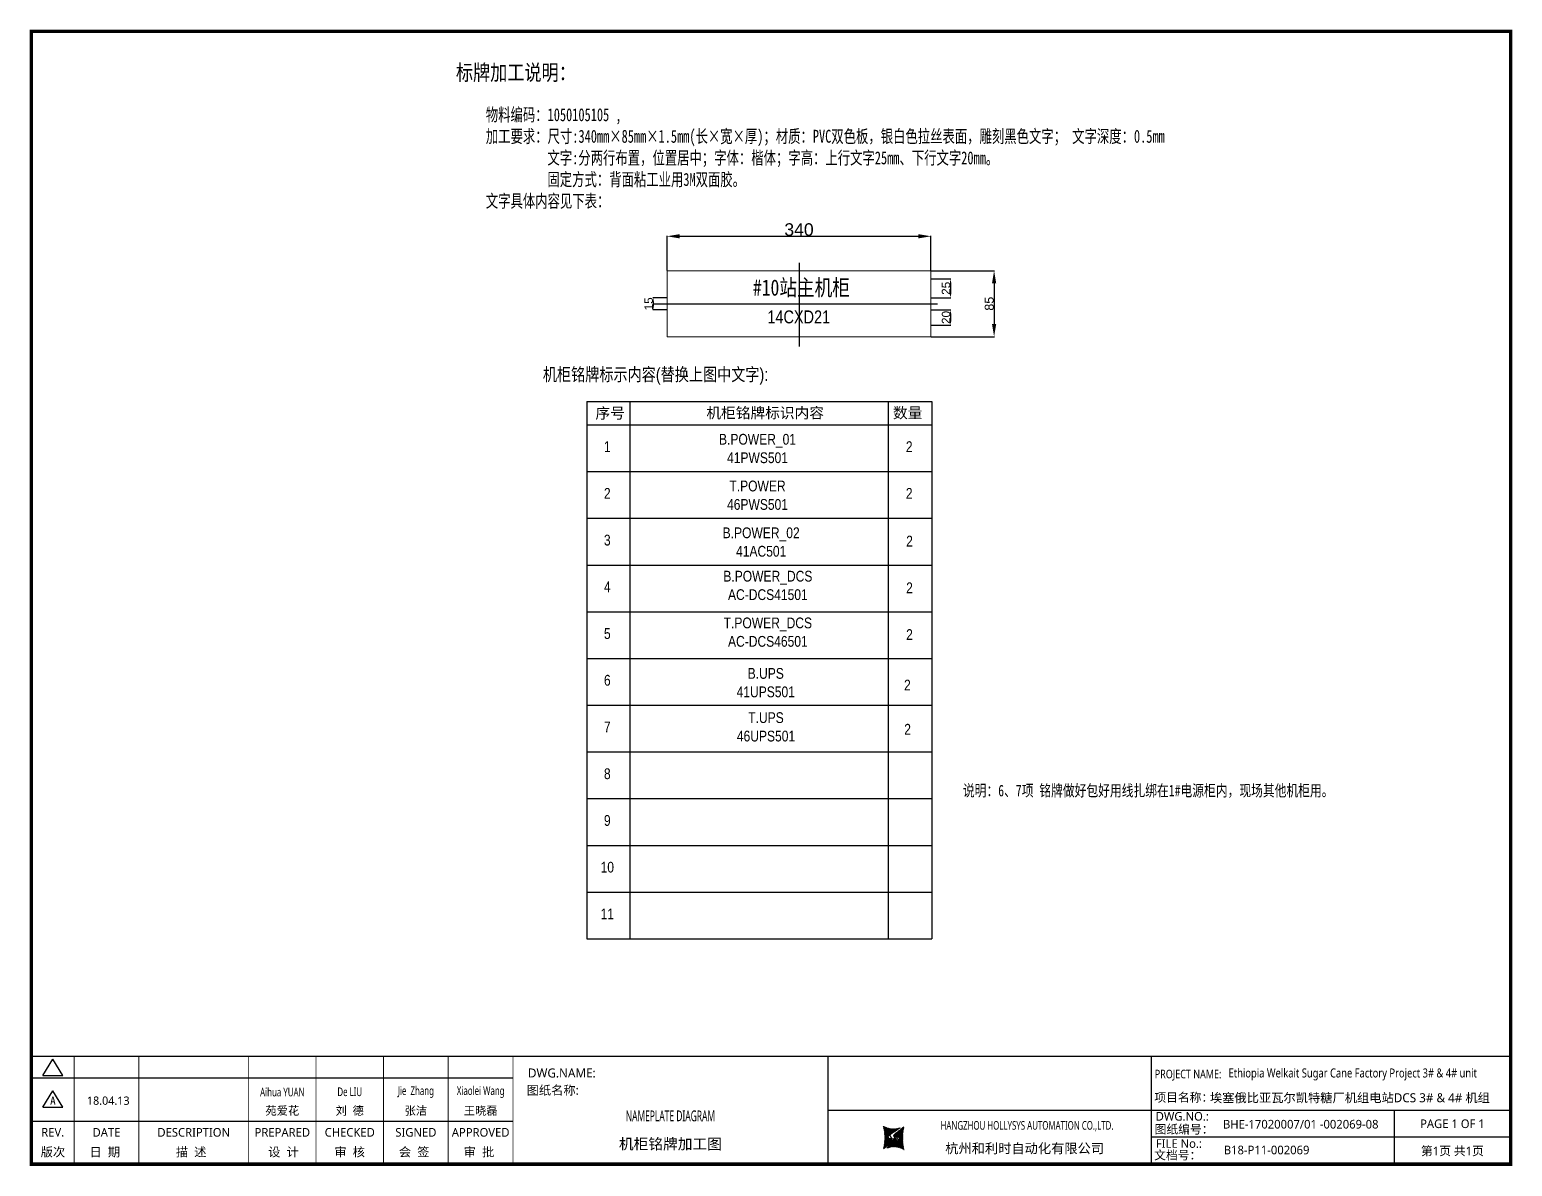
# Model space of a CAD drawing. Extents: x 81437 to 204847, y -54769 to -29444.
# Drawn here: x 106370 to 110496, y -32680 to -29517 of the extents above; entities that cross this region are included whole.
import ezdxf
from ezdxf.enums import TextEntityAlignment as Align
from ezdxf.lldxf.tags import DXFTag

# ---------------------------------------------------------------- set-up
doc = ezdxf.new("R2010")
doc.units = 0
doc.header["$LTSCALE"] = 100
doc.header["$MEASUREMENT"] = 0
for name, color, linetype in [('HLSTK', 7, 'Continuous'), ('t', 1, 'Continuous'), ('标准图框及表格', 7, 'Continuous')]:
    doc.layers.add(name, color=color, linetype=linetype)
doc.styles.add('HZ', font='arial.ttf', dxfattribs={"width": 0.7})
doc.styles.add('HZTXT1', font='', dxfattribs={"width": 0.8})
doc.styles.get("Standard").update_dxf_attribs({"font": ''})
doc.styles.add('微软雅黑', font='')
doc.styles.add('楷体', font='', dxfattribs={"width": 0.8})
doc.styles.get('HZTXT1').set_extended_font_data('SimSun')
doc.styles.get('Standard').set_extended_font_data('SimSun')
doc.styles.get('微软雅黑').set_extended_font_data('Microsoft YaHei')
doc.styles.get('楷体').set_extended_font_data('KaiTi')
tags = doc.linetypes.add('CENTER', pattern=[2, 1.25, -0.25, 0.25, -0.25]).pattern_tags.tags
tags[10:11] = [DXFTag(74, 4), DXFTag(75, 0), DXFTag(340, '0'), DXFTag(46, 1.0), DXFTag(50, 0.0), DXFTag(44, 0.0), DXFTag(45, 0.0)]
tags[8:9] = [DXFTag(74, 4), DXFTag(75, 0), DXFTag(340, '0'), DXFTag(46, 1.0), DXFTag(50, 0.0), DXFTag(44, 0.0), DXFTag(45, 0.0)]
tags[6:7] = [DXFTag(74, 4), DXFTag(75, 0), DXFTag(340, '0'), DXFTag(46, 1.0), DXFTag(50, 0.0), DXFTag(44, 0.0), DXFTag(45, 0.0)]
tags[4:5] = [DXFTag(74, 4), DXFTag(75, 0), DXFTag(340, '0'), DXFTag(46, 1.0), DXFTag(50, 0.0), DXFTag(44, 0.0), DXFTag(45, 0.0)]
tags = doc.linetypes.add('HIDDEN', pattern=[0.375, 0.25, -0.125]).pattern_tags.tags
tags[6:7] = [DXFTag(74, 4), DXFTag(75, 0), DXFTag(340, '0'), DXFTag(46, 1.0), DXFTag(50, 0.0), DXFTag(44, 0.0), DXFTag(45, 0.0)]
tags[4:5] = [DXFTag(74, 4), DXFTag(75, 0), DXFTag(340, '0'), DXFTag(46, 1.0), DXFTag(50, 0.0), DXFTag(44, 0.0), DXFTag(45, 0.0)]
doc.dimstyles.new('ISO-25', dxfattribs={"dimtxt": 35, "dimasz": 35, "dimexe": 1.25, "dimexo": 0.625, "dimtad": 1, "dimtoh": 1, "dimdec": 0, "dimtxsty": 'Standard', "dimcen": 2.5, "dimadec": 0, "dimazin": 0, "dimtfac": 1, "dimtdec": 0, "dimtmove": 0, "dimatfit": 3, "dimfxl": 1, "dimarcsym": 0})
pattern_1 = [(45, (-6.162819773475348, -58.86246267448996), (-0.736262898216564, 0.7362628982165641), [])]

# ---------------------------------------------------------------- blocks, each defined once
blk = doc.blocks.new('*D146')
at = {"color": 0, "lineweight": -2, "transparency": 16777216}
for p, q in [((108878.6785481567, -30210.23220543156), (108933.6416015839, -30210.23220543156)), ((108932.3916015839, -30220.23220543156), (108932.3916015839, -30253.51621714226)), ((108878.6785481567, -30263.51621714226), (108933.6416015839, -30263.51621714226))]:
    blk.add_line(p, q, dxfattribs=at)
at = {"color": 0, "transparency": 16777216}
for points in [[(108934.0582682505, -30220.23220543156), (108930.7249349172, -30220.23220543156), (108932.3916015839, -30210.23220543156)], [(108930.7249349172, -30253.51621714226), (108934.0582682505, -30253.51621714226), (108932.3916015839, -30263.51621714226)]]:
    blk.add_solid(points, dxfattribs=at)
at = {"layer": 'Defpoints', "color": 0, "transparency": 16777216}
for p in [(108878.0535481567, -30210.23220543156), (108878.0535481567, -30263.51621714226), (108932.3916015839, -30263.51621714226)]:
    blk.add_point(p, dxfattribs=at)
at = {"color": 0, "lineweight": 20, "transparency": 16777216, "insert": (108919.8531723035, -30236.87421128683), "char_height": 35, "attachment_point": 5, "rotation": 90}
blk.add_mtext('{\\fArial|b0|i0|c0|p34;\\H0.66667x;\\W1;25}', dxfattribs=at)
blk = doc.blocks.new('*D147')
at = {"color": 0, "lineweight": -2, "transparency": 16777216}
for p, q in [((108143.6535481568, -30187.32508043057), (108143.6535481568, -30090.8713068066)), ((108178.6535481568, -30092.1213068066), (108843.0535481567, -30092.1213068066)), ((108878.0535481567, -30187.32508043057), (108878.0535481567, -30090.8713068066))]:
    blk.add_line(p, q, dxfattribs=at)
at = {"color": 0, "transparency": 16777216}
for points in [[(108178.6535481568, -30086.28797347327), (108178.6535481568, -30097.95464013993), (108143.6535481568, -30092.1213068066)], [(108843.0535481567, -30097.95464013993), (108843.0535481567, -30086.28797347327), (108878.0535481567, -30092.1213068066)]]:
    blk.add_solid(points, dxfattribs=at)
at = {"layer": 'Defpoints', "color": 0, "transparency": 16777216}
for p in [(108878.0535481567, -30092.1213068066), (108143.6535481568, -30187.95008043057), (108878.0535481567, -30187.95008043057)]:
    blk.add_point(p, dxfattribs=at)
at = {"color": 0, "lineweight": 20, "transparency": 16777216, "insert": (108510.8535481568, -30073.61431499214), "char_height": 35, "attachment_point": 5}
blk.add_mtext('{\\fArial|b0|i0|c0|p34;340}', dxfattribs=at)
blk = doc.blocks.new('*D148')
at = {"color": 0, "lineweight": -2, "transparency": 16777216}
for p, q in [((108878.6785481567, -30187.95008043057), (109054.9145404024, -30187.95008043057)), ((109053.6645404024, -30222.95008043057), (109053.6645404024, -30336.55008043058)), ((108878.6785481567, -30371.55008043058), (109054.9145404024, -30371.55008043058))]:
    blk.add_line(p, q, dxfattribs=at)
at = {"color": 0, "transparency": 16777216}
for points in [[(109059.4978737357, -30222.95008043057), (109047.8312070691, -30222.95008043057), (109053.6645404024, -30187.95008043057)], [(109047.8312070691, -30336.55008043058), (109059.4978737357, -30336.55008043058), (109053.6645404024, -30371.55008043058)]]:
    blk.add_solid(points, dxfattribs=at)
at = {"layer": 'Defpoints', "color": 0, "transparency": 16777216}
for p in [(108878.0535481567, -30187.95008043057), (108878.0535481567, -30371.55008043058), (109053.6645404024, -30371.55008043058)]:
    blk.add_point(p, dxfattribs=at)
at = {"color": 0, "lineweight": 20, "transparency": 16777216, "insert": (109040.2752157094, -30279.75008043057), "char_height": 25, "attachment_point": 5, "rotation": 90}
blk.add_mtext('{\\fArial|b0|i0|c0|p34;85}', dxfattribs=at)
blk = doc.blocks.new('*D149')
at = {"color": 0, "lineweight": -2, "transparency": 16777216}
for p, q in [((108878.6785481567, -30296.63220543155), (108933.6416015839, -30296.63220543155)), ((108932.3916015839, -30306.63220543155), (108932.3916015839, -30329.11621714226)), ((108878.6785481567, -30339.11621714226), (108933.6416015839, -30339.11621714226))]:
    blk.add_line(p, q, dxfattribs=at)
at = {"color": 0, "transparency": 16777216}
for points in [[(108934.0582682505, -30306.63220543155), (108930.7249349172, -30306.63220543155), (108932.3916015839, -30296.63220543155)], [(108930.7249349172, -30329.11621714226), (108934.0582682505, -30329.11621714226), (108932.3916015839, -30339.11621714226)]]:
    blk.add_solid(points, dxfattribs=at)
at = {"layer": 'Defpoints', "color": 0, "transparency": 16777216}
for p in [(108878.0535481567, -30296.63220543155), (108878.0535481567, -30339.11621714226), (108932.3916015839, -30339.11621714226)]:
    blk.add_point(p, dxfattribs=at)
at = {"color": 0, "lineweight": 20, "transparency": 16777216, "insert": (108919.8531723035, -30317.87421128683), "char_height": 35, "attachment_point": 5, "rotation": 90}
blk.add_mtext('{\\fArial|b0|i0|c0|p34;\\H0.66667x;\\W1;20}', dxfattribs=at)
blk = doc.blocks.new('*D150')
at = {"color": 0, "lineweight": -2, "transparency": 16777216}
for p, q in [((108143.6535481568, -30263.51621714226), (108104.068578955, -30263.51621714226)), ((108105.318578955, -30273.51621714226), (108105.318578955, -30286.63220543155)), ((108143.6535481568, -30296.63220543155), (108104.068578955, -30296.63220543155))]:
    blk.add_line(p, q, dxfattribs=at)
at = {"color": 0, "transparency": 16777216}
for points in [[(108106.9852456217, -30273.51621714226), (108103.6519122883, -30273.51621714226), (108105.318578955, -30263.51621714226)], [(108103.6519122883, -30286.63220543155), (108106.9852456217, -30286.63220543155), (108105.318578955, -30296.63220543155)]]:
    blk.add_solid(points, dxfattribs=at)
at = {"layer": 'Defpoints', "color": 0, "transparency": 16777216}
for p in [(108144.2785481568, -30263.51621714226), (108105.318578955, -30296.63220543155), (108144.2785481568, -30296.63220543155)]:
    blk.add_point(p, dxfattribs=at)
at = {"color": 0, "lineweight": 20, "transparency": 16777216, "insert": (108092.7801496747, -30280.07421128685), "char_height": 35, "attachment_point": 5, "rotation": 90}
blk.add_mtext('{\\fArial|b0|i0|c0|p34;\\H0.66667x;\\W1;15}', dxfattribs=at)
blk = doc.blocks.new('图框')
at = {"layer": '标准图框及表格'}
h = blk.add_hatch(dxfattribs=at)
h.set_pattern_fill('ANSI31', color=5, scale=8.329863809039892, style=0)
h.set_pattern_definition(pattern_1)
edge = h.paths.add_edge_path()
edge.add_arc((2393.094436262916, -3057.016314091056), 55.18534773488954, 238.1092081981581, 291.6531626184834)
edge.add_line((2413.457117633552, -3108.307481089123), (2382.362679957259, -3129.105284474292))
edge.add_arc((2232.744557938924, -3137.191253253037), 135.3602868968974, 346.3915348661821, 374.2500326978034)
edge.add_line((2364.304773850054, -3169.039594784347), (2391.343418124445, -3146.7148906974))
edge.add_line((2385.17637942767, -3139.143911424919), (2389.981166822123, -3139.761302572286))
edge.add_spline(control_points=[(2391.307199095063, -3146.750097628447), (2392.196661605914, -3145.885543305817), (2393.808172678844, -3144.319160410171), (2393.706362376579, -3140.114756849009), (2391.263680388605, -3139.875266105763), (2389.959101290711, -3139.747359722689)], knot_values=[0, 0, 0, 0, 6.844331067525468, 12.40042740766005, 18.76924275352248, 18.76924275352248, 18.76924275352248, 18.76924275352248], weights=[1, 1, 1, 1, 1, 1], degree=3, periodic=0)
edge.add_spline(control_points=[(2382.352543285211, -3129.127895979397), (2381.626555155563, -3129.73152025812), (2380.315378592357, -3130.821700626719), (2379.381276507607, -3132.24510027398), (2378.964379386169, -3132.880374753903)], knot_values=[0, 0, 0, 0, 5.253673658024614, 9.488438564008057, 9.488438564008057, 9.488438564008057, 9.488438564008057], weights=[1, 1, 1, 1, 1], degree=3, periodic=0)
edge.add_spline(control_points=[(2380.109845815059, -3131.144179531064), (2379.558651433159, -3131.767985770505), (2378.469607692277, -3133.249177120419), (2378.75000888206, -3136.59141356358), (2381.696031569307, -3138.758015293683), (2384.022624161043, -3139.007997601494), (2385.15175362843, -3139.129317677358)], knot_values=[10.66597461496156, 10.66597461496156, 10.66597461496156, 10.66597461496156, 18.97770399508879, 28.89455822145742, 41.119553648298, 52.64692538081317, 52.64692538081317, 52.64692538081317, 52.64692538081317], weights=[1, 1, 1, 1, 1, 1, 1], degree=3, periodic=0)
h = blk.add_hatch(dxfattribs=at)
h.set_pattern_fill('ANSI31', color=3, scale=8.329863809039892, style=0)
h.set_pattern_definition(pattern_1)
edge = h.paths.add_edge_path()
edge.add_line((2396.306912351669, -3134.638821765021), (2401.543221691929, -3135.303048767099))
edge.add_spline(control_points=[(2394.881673431148, -3127.632408877759), (2393.992210920092, -3128.496963200258), (2392.380699847337, -3130.063346096064), (2392.482510149457, -3134.26774965708), (2394.925192137576, -3134.507240400384), (2396.229771235499, -3134.635146783385)], knot_values=[0, 0, 0, 0, 6.844331067526932, 12.40042740766158, 18.76924275352342, 18.76924275352342, 18.76924275352342, 18.76924275352342], weights=[1, 1, 1, 1, 1, 1], degree=3, periodic=0)
edge.add_line((2421.884098676157, -3105.342911721815), (2394.845454401773, -3127.667615808762))
edge.add_spline(control_points=[(2406.462349776273, -3142.781070641064), (2406.85282482484, -3142.285248106444), (2407.700959278394, -3140.915136680455), (2407.438863643569, -3137.791092942495), (2404.4928409567, -3135.624491212552), (2402.166248364556, -3135.374508904741), (2401.037118897577, -3135.253188828716)], knot_values=[12.65408913243743, 12.65408913243743, 12.65408913243743, 12.65408913243743, 18.97770399508879, 28.89455822145742, 41.119553648298, 52.64692538081317, 52.64692538081317, 52.64692538081317, 52.64692538081317], weights=[1, 1, 1, 1, 1, 1, 1], degree=3, periodic=0)
edge.add_line((2405.463463917236, -3143.838156073773), (2406.618423075823, -3142.594514654259))
edge.add_line((2403.858524028219, -3145.261600863971), (2405.463463917236, -3143.838156073904))
edge.add_line((2372.73175489228, -3166.075025417009), (2403.826192568573, -3145.277222031841))
edge.add_arc((2393.094436262916, -3217.366192415033), 55.18534773488965, 58.10920819815809, 111.6531626184834)
edge.add_arc((2553.444314586908, -3137.191253253037), 135.360286896897, 166.3915348661823, 194.2500326978024)
at = {"color": 7}
for p, q in [((2209.47921527367, -2910.443887418679), (2209.47921527367, -3210.443887418679)), ((3109.47921527367, -2910.443887418679), (3109.47921527367, -3210.443887418679)), ((-6.162819773475348, -2970.443887418679), (1333.995352829523, -2970.443887418679)), ((-6.162819773475348, -3090.443887418679), (1333.995352829523, -3090.443887418679)), ((2209.47921527367, -3060.443887418679), (3109.47921527367, -3060.443887418679)), ((3109.47921527367, -3060.443887418679), (4109.47921527367, -3060.443887418679)), ((3785.62275226965, -3060.443887418679), (3785.62275226965, -3210.443887418679)), ((4109.47921527367, -3135.443887418679), (3109.47921527367, -3135.443887418679))]:
    blk.add_line(p, q, dxfattribs=at)
at = {"color": 7, "const_width": 3}
blk.add_lwpolyline([(4109.47921527367, -2910.443887418679), (-6.162819773475348, -2910.443887418679)], dxfattribs=at)
at = {"layer": 't', "color": 7}
for p, q in [((25.78656344305637, -2963.855076038152), (53.73638948711596, -2917.984787991318)), ((81.68621553114644, -2963.855076038152), (53.73638948711596, -2917.984787991318)), ((25.78656344305637, -2963.855076038152), (81.68621553114644, -2963.855076038152)), ((25.78656344305637, -3051.839702165522), (53.73638948711596, -3005.969414118631)), ((81.68621553114644, -3051.839702165522), (53.73638948711596, -3005.969414118631)), ((25.78656344305637, -3051.839702165522), (81.68621553114644, -3051.839702165522))]:
    blk.add_line(p, q, dxfattribs=at)
at = {"layer": 't', "color": 7, "const_width": 9.61519705431492}
blk.add_lwpolyline([(4109.47921527367, -3210.443887418679), (4109.47921527367, -58.86246267448996), (-6.162819773475348, -58.86246267448996), (-6.162819773475348, -3210.443887418679)], close=True, dxfattribs=at)
at = {"layer": 't', "color": 7, "const_width": 2.40379926357873}
for points in [[(112.6024995874977, -2911.645787050457), (112.6024995874977, -3210.443887418679)], [(292.8874443558816, -2911.645787050457), (292.8874443558816, -3210.443887418679)], [(598.2254953145239, -2911.645787050457), (598.2254953145239, -3215.27550872017)], [(785.8254793036103, -2911.645787050457), (785.8254793036103, -3215.27550872017)], [(973.4254632926677, -2911.645787050457), (973.4254632926677, -3215.27550872017)], [(1153.71040806111, -2911.645787050457), (1153.71040806111, -3215.27550872017)], [(1333.995352829523, -2911.645787050457), (1333.995352829523, -3215.27550872017)]]:
    blk.add_lwpolyline(points, dxfattribs=at)
at = {"color": 7, "linetype": 'CENTER', "style": '微软雅黑'}
for s, height, p in [('项目名称：', 24, (3118.237888517288, -3036.94681899895)), ('图纸编号：', 24, (3119.058468482224, -3125.527001057468)), ('杭州和利时自动化有限公司', 27, (2536.38633266712, -3179.976961063531)), ('文档号：', 24, (3117.869572934458, -3197.591179766443))]:
    blk.add_text(s, height=height, dxfattribs=at).set_placement(p)
at = {"color": 7, "style": '微软雅黑', "flags": 8}
for tag, p, height in [('DWG.NAME:', (1375.473639447489, -2969.2419877869), 25), ('DWG.NO.:', (3122.023352488108, -3089.264933317976), 24), ('图纸编号', (3309.199899152482, -3111.267140832559), 24), ('FILENO.:', (3122.509725826509, -3164.966587124836), 24), ('文档号', (3311.563545755656, -3182.994948628203), 24)]:
    blk.add_attdef(tag, p, '', height=height, dxfattribs=at)
at = {"color": 7, "style": '微软雅黑', "width": 0.8, "flags": 8}
for tag, p, height in [('PROJECTNAME:', (3119.317365890063, -2971.670387076527), 24), ('PROJECT_NAME', (3324.743137664682, -2969.191656158461), 25)]:
    blk.add_attdef(tag, p, '', height=height, dxfattribs=at)
at = {"color": 7, "style": '微软雅黑', "flags": 8}
for tag, height, width, p in [('RENLIU', 24, 0.7, (692.0254873090671, -3009.243060483925)), ('SHUFENWANG', 24, 0.7, (879.6254712981536, -3009.243060483925)), ('FANGHOU', 24, 0.7, (1063.567935676903, -3009.243060483925)), ('DANDANLI', 24, 0.7, (1243.852880445316, -3009.243060483925)), ('#10STATIONONTROLCABINETCOVER', 30, 0.6, (1771.737284051596, -3076.044837234568)), ('HANGZHOUHOLLYSYSAUTOMATIONCO.,LTD.', 24, 0.7, (2763.919484516009, -3104.577265918681))]:
    blk.add_attdef(tag, text='', height=height, dxfattribs=dict(at, width=width)).set_placement(p, align=Align.MIDDLE)
for tag, p in [('图纸名称:', (1371.649552043295, -3024.785799731683)), ('项目名称', (3272.897224152879, -3045.626842364768))]:
    blk.add_attdef(tag, text='', height=25, dxfattribs=at).set_placement(p, align=Align.BOTTOM_LEFT)
at = {"color": 7, "flags": 8}
blk.add_attdef('A', text='', height=23, dxfattribs=at).set_placement((53.73638948711596, -3033.744016823508), align=Align.MIDDLE)
at = {"color": 7, "style": '微软雅黑', "flags": 8}
for tag, height, p in [('设计时间', 23, (207.7030023673433, -3033.744016823508)), ('刘仁', 23, (692.0254873090671, -3061.050838701933)), ('王姝芬', 23, (879.6254712981536, -3061.050838701933)), ('侯方', 23, (1063.567935676903, -3061.050838701933)), ('李丹丹', 23, (1243.852880445316, -3061.050838701933)), ('PAGEXOFX', 24, (3947.55098377166, -3097.943887418679)), ('REV.', 24, (53.21983990701119, -3121.911417548025)), ('DATE', 24, (202.7449719716897, -3121.911417548025)), ('DESCRIPTION', 24, (445.5564698352027, -3121.911417548025)), ('PREPARED', 24, (692.0254873090671, -3121.911417548025)), ('CHECKED', 24, (879.625471298139, -3121.911417548025)), ('SIGNED', 24, (1063.567935676889, -3121.911417548025)), ('APPROVED', 24, (1243.852880445316, -3121.911417548025)), ('图纸名称', 30, (1771.737284051596, -3153.557526718527)), ('第几页共几页', 24, (3947.55098377166, -3172.943887418679))]:
    blk.add_attdef(tag, text='', height=height, dxfattribs=at).set_placement(p, align=Align.MIDDLE)
at = {"layer": 't', "color": 7, "style": '微软雅黑'}
for s, p in [('版次', (53.73638948711596, -3176.462903945333)), ('日  期', (198.0371495971121, -3176.462903945333)), ('描  述', (438.3267756979694, -3176.462903945333)), ('设  计', (695.3342144116759, -3176.462903945333)), ('审  核', (879.4319590690502, -3176.462903945333)), ('会  签', (1058.860113302311, -3176.462903945333)), ('审  批', (1239.145058070724, -3176.462903945333))]:
    blk.add_text(s, height=25, dxfattribs=at).set_placement(p, align=Align.MIDDLE_CENTER)
at = {"layer": '标准图框及表格', "color": 5, "style": 'HZ'}
for s, p in [('pgqh', (2367.722055843864, -3118.539690870716)), ('hollilas', (2367.889081852576, -3144.830947292762))]:
    blk.add_text(s, height=5.205656721233694, dxfattribs=at).set_placement(p)
at = {"layer": '标准图框及表格', "color": 3, "style": 'HZ'}
for s, height, p in [('auto', 8.676094535389492, (2394.744307490306, -3133.062499086471)), ('hollysys', 4.338047267694746, (2396.375285240625, -3158.593924068552))]:
    blk.add_text(s, height=height, dxfattribs=at).set_placement(p)

msp = doc.modelspace()

# ---------------------------------------------------------------- linework, layer by layer
at = {"color": 1, "linetype": 'CENTER'}
for p, q in [((108510.8535481567, -30165.54798537417), (108510.8535481567, -30398.85743898945)), ((108105.1152878562, -30279.75008043056), (108896.1703151164, -30279.75008043056))]:
    msp.add_line(p, q, dxfattribs=at)
for p, q in [((107920.5678782811, -30551.69634656422), (108880.5678782811, -30551.69634656422)), ((107920.5678782811, -30551.69634656422), (107920.5678782811, -32046.58231202792)), ((108040.5678782811, -30551.69634656422), (108040.5678782811, -32046.58231202792)), ((108758.8010618632, -30551.69634656422), (108758.8010618632, -32046.58231202792)), ((108880.5678782811, -30551.69634656422), (108880.5678782811, -32046.58231202792)), ((107920.5678782811, -30616.6913885409), (108880.5678782811, -30616.6913885409)), ((107920.5678782811, -30746.68147249427), (108880.5678782811, -30746.68147249427)), ((107920.5678782811, -30876.67155644763), (108880.5678782811, -30876.67155644763)), ((107920.5678782811, -31006.661640401), (108880.5678782811, -31006.661640401)), ((107920.5678782811, -31136.65172435436), (108880.5678782811, -31136.65172435436)), ((107920.5678782811, -31266.64180830773), (108880.5678782811, -31266.64180830773)), ((107920.5678782811, -31396.6318922611), (108880.5678782811, -31396.6318922611)), ((107920.5678782811, -31526.62197621446), (108880.5678782811, -31526.62197621446)), ((107920.5678782811, -31656.61206016783), (108880.5678782811, -31656.61206016783)), ((107920.5678782811, -31786.60214412119), (108880.5678782811, -31786.60214412119)), ((107920.5678782811, -31916.59222807456), (108880.5678782811, -31916.59222807456)), ((107920.5678782811, -32046.58231202792), (108880.5678782811, -32046.58231202792))]:
    msp.add_line(p, q)
at = {"lineweight": 20}
msp.add_lwpolyline([(108143.6535481568, -30187.95008043057), (108878.0535481567, -30187.95008043057), (108878.0535481567, -30371.55008043058), (108143.6535481568, -30371.55008043058)], close=True, dxfattribs=at)

# ---------------------------------------------------------------- block references
at = {"color": 1}
ref = msp.add_blockref('图框', (106381.2709385757, -29463.16386447908), dxfattribs=at)
ref.add_attrib('PROJECTNAME:', 'PROJECT NAME:', (109500.5883044658, -32434.83425155561), dxfattribs={"color": 7, "height": 24, "style": '微软雅黑', "width": 0.8000000000000002})
ref.add_attrib('FILENO.:', 'FILE No.:', (109503.7806644022, -32628.13045160392), dxfattribs={"color": 7, "height": 24, "style": '微软雅黑'})
ref.add_attrib('DWG.NO.:', 'DWG.NO.:', (109503.2942910638, -32552.42879779706), dxfattribs={"color": 7, "height": 24, "style": '微软雅黑'})
ref.add_attrib('PAGEXOFX', 'PAGE 1 OF 1', dxfattribs={"color": 7, "height": 24, "style": '微软雅黑', "flags": 8}).set_placement((110328.8219223474, -32561.10775189776), align=Align.MIDDLE)
ref.add_attrib('PROJECT_NAME', 'Ethiopia Welkait Sugar Cane Factory Project 3# & 4# unit', (109706.0140762404, -32432.35552063754), dxfattribs={"color": 7, "height": 25, "style": '微软雅黑', "width": 0.8})
ref.add_attrib('项目名称', '埃塞俄比亚瓦尔凯特糖厂机组电站DCS 3# & 4# 机组', dxfattribs={"color": 7, "height": 25, "style": '微软雅黑'}).set_placement((109654.1681627286, -32508.79070684385), align=Align.BOTTOM_LEFT)
ref.add_attrib('HANGZHOUHOLLYSYSAUTOMATIONCO.,LTD.', 'HANGZHOU HOLLYSYS AUTOMATION CO.,LTD.', dxfattribs={"color": 7, "height": 24, "style": '微软雅黑', "width": 0.6999999999999998}).set_placement((109145.1904230917, -32567.74113039776), align=Align.MIDDLE)
ref.add_attrib('图纸名称:', '图纸名称:', dxfattribs={"color": 7, "height": 25, "style": '微软雅黑', "flags": 8}).set_placement((107752.920490619, -32487.94966421076), align=Align.BOTTOM_LEFT)
ref.add_attrib('#10STATIONONTROLCABINETCOVER', 'NAMEPLATE DIAGRAM', dxfattribs={"color": 7, "height": 30, "style": '微软雅黑', "width": 0.6, "flags": 8}).set_placement((108153.0082226273, -32539.20870171365), align=Align.MIDDLE)
ref.add_attrib('DWG.NAME:', 'DWG.NAME:', (107756.7445780232, -32432.40585226598), dxfattribs={"color": 7, "height": 25, "style": '微软雅黑', "flags": 8})
ref.add_attrib('DANDANLI', 'Xiaolei Wang', dxfattribs={"color": 7, "height": 24, "style": '微软雅黑', "width": 0.6999999999999998, "flags": 8}).set_placement((107625.123819021, -32472.406924963), align=Align.MIDDLE)
ref.add_attrib('FANGHOU', 'Jie  Zhang', dxfattribs={"color": 7, "height": 24, "style": '微软雅黑', "width": 0.6999999999999998, "flags": 8}).set_placement((107444.8388742526, -32472.406924963), align=Align.MIDDLE)
ref.add_attrib('SHUFENWANG', 'De LIU', dxfattribs={"color": 7, "height": 24, "style": '微软雅黑', "width": 0.6999999999999998, "flags": 8}).set_placement((107260.8964098739, -32472.406924963), align=Align.MIDDLE)
ref.add_attrib('RENLIU', 'Aihua YUAN', dxfattribs={"color": 7, "height": 24, "style": '微软雅黑', "width": 0.6999999999999998, "flags": 8}).set_placement((107073.2964258848, -32472.406924963), align=Align.MIDDLE)
ref.add_attrib('APPROVED', 'APPROVED', dxfattribs={"color": 7, "height": 24, "style": '微软雅黑'}).set_placement((107625.123819021, -32585.0752820271), align=Align.MIDDLE)
ref.add_attrib('SIGNED', 'SIGNED', dxfattribs={"color": 7, "height": 24, "style": '微软雅黑'}).set_placement((107444.8388742526, -32585.0752820271), align=Align.MIDDLE)
ref.add_attrib('CHECKED', 'CHECKED', dxfattribs={"color": 7, "height": 24, "style": '微软雅黑'}).set_placement((107260.8964098739, -32585.0752820271), align=Align.MIDDLE)
ref.add_attrib('PREPARED', 'PREPARED', dxfattribs={"color": 7, "height": 24, "style": '微软雅黑'}).set_placement((107073.2964258848, -32585.0752820271), align=Align.MIDDLE)
ref.add_attrib('DESCRIPTION', 'DESCRIPTION', dxfattribs={"color": 7, "height": 24, "style": '微软雅黑'}).set_placement((106826.8274084109, -32585.0752820271), align=Align.MIDDLE)
ref.add_attrib('DATE', 'DATE', dxfattribs={"color": 7, "height": 24, "style": '微软雅黑', "flags": 8}).set_placement((106584.0159105474, -32585.0752820271), align=Align.MIDDLE)
ref.add_attrib('REV.', 'REV.', dxfattribs={"color": 7, "height": 24, "style": '微软雅黑', "flags": 8}).set_placement((106434.4907784828, -32585.0752820271), align=Align.MIDDLE)
ref.add_attrib('A', 'A', dxfattribs={"color": 7, "height": 23, "flags": 8}).set_placement((106435.0073280628, -32496.90788130259), align=Align.MIDDLE)
ref.add_attrib('设计时间', '18.04.13', dxfattribs={"color": 7, "height": 23, "style": '微软雅黑', "flags": 8}).set_placement((106588.9739409431, -32496.90788130259), align=Align.MIDDLE)
ref.add_attrib('李丹丹', '王晓磊', dxfattribs={"color": 7, "height": 23, "style": '微软雅黑', "flags": 8}).set_placement((107625.123819021, -32524.21470318101), align=Align.MIDDLE)
ref.add_attrib('侯方', '张洁', dxfattribs={"color": 7, "height": 23, "style": '微软雅黑', "flags": 8}).set_placement((107444.8388742526, -32524.21470318101), align=Align.MIDDLE)
ref.add_attrib('王姝芬', '刘  德', dxfattribs={"color": 7, "height": 23, "style": '微软雅黑', "flags": 8}).set_placement((107260.8964098739, -32524.21470318101), align=Align.MIDDLE)
ref.add_attrib('刘仁', '苑爱花', dxfattribs={"color": 7, "height": 23, "style": '微软雅黑', "flags": 8}).set_placement((107073.2964258848, -32524.21470318101), align=Align.MIDDLE)
ref.add_attrib('图纸名称', '机柜铭牌加工图', dxfattribs={"color": 7, "height": 30, "style": '微软雅黑', "flags": 8}).set_placement((108153.0082226273, -32616.72139119761), align=Align.MIDDLE)
ref.add_attrib('文档号', 'B18-P11-002069', (109692.8344843314, -32646.15881310728), dxfattribs={"color": 7, "height": 24, "style": '微软雅黑', "flags": 8})
ref.add_attrib('图纸编号', 'BHE-17020007/01 -002069-08', (109690.4708377282, -32574.43100531164), dxfattribs={"color": 7, "height": 24, "style": '微软雅黑', "flags": 8})
ref.add_attrib('第几页共几页', '第1页 共1页', dxfattribs={"color": 7, "height": 24, "style": '微软雅黑', "flags": 8}).set_placement((110328.8219223474, -32636.10775189776), align=Align.MIDDLE)

# ---------------------------------------------------------------- texts
at = {"color": 3, "linetype": 'HIDDEN', "style": 'HZTXT1', "width": 0.75}
msp.add_text('说明：6、7项 铭牌做好包好用线扎绑在1#电源柜内，现场其他机柜用。', height=32, dxfattribs=at).set_placement((108966.9073452918, -31650.07130124675, 1632066600960))
for s, insert, char_height, width, attachment_point, style in [('{\\fSimSun|b0|i0|c134|p34;\\H0.85714x;物料编码：1050105105 , \\P加工要求：尺寸:340mm×85mm×1.5mm(长×宽×厚)；材质：PVC双色板，银白色拉丝表面，雕刻黑色文字； 文字深度：0.5mm\\P          文字:分两行布置，位置居中；字体：楷体；字高：上行文字25mm、下行文字20mm。\\P          固定方式：背面粘工业用3M双面胶。\\P文字具体内容见下表：}', (107639.5213849116, -29735.81515800778), 42, 2315.610043856585, 1, 'HZ'), ('#10站主机柜', (108517.519653374, -30237.14664671762), 45, 548.3219274242718, 5, '楷体'), ('{\\fArial|b0|i0|c134|p34;14CXD21}', (108510.2132869085, -30316.62820565878), 36, 548.3219274242718, 5, '楷体')]:
    msp.add_mtext(s, dxfattribs=dict(insert=insert, char_height=char_height, width=width, attachment_point=attachment_point, style=style))
at = {"layer": 'HLSTK', "color": 7, "style": 'HZ', "width": 0.8}
for s, height, p in [('标牌加工说明：', 43.67109251136717, (107556.3108800625, -29658.20013397775)), ('机柜铭牌标示内容(替换上图中文字):', 36, (107798.1895031023, -30494.34164786214))]:
    msp.add_text(s, height=height, dxfattribs=at).set_placement(p)
at = {"layer": 'HLSTK', "color": 7}
for s, p in [('序号', (107944.6180315541, -30599.26126412771)), ('机柜铭牌标识内容', (108252.9994597485, -30598.3602299765)), ('数量', (108772.2469210818, -30598.3602299765))]:
    msp.add_text(s, height=30, dxfattribs=at).set_placement(p)
at = {"layer": 'HLSTK', "color": 7, "style": 'HZ', "width": 0.8}
for s, p in [('B.POWER_01', (108395.4226735835, -30671.85615809802)), ('1', (107977.4651264255, -30692.38495685274)), ('2', (108817.4651264255, -30692.38495685274)), ('41PWS501', (108395.4226735835, -30723.19593410431)), ('T.POWER', (108395.4226735835, -30801.84624205138)), ('2', (107977.4651264255, -30822.3750408061)), ('2', (108817.4651264255, -30822.3750408061)), ('46PWS501', (108395.4226735835, -30853.18601805768)), ('3', (107977.4651264255, -30952.36512475947)), ('B.POWER_02', (108405.5886921557, -30932.04372477919)), ('2', (108818.230589972, -30955.17970314404)), ('41AC501', (108405.5886921557, -30983.38350078548)), ('4', (107977.4651264255, -31082.35520871283)), ('B.POWER_DCS', (108424.2032369402, -31052.73312585821)), ('2', (108818.230589972, -31085.1697870974)), ('AC-DCS41501', (108424.2032369402, -31104.07290186451)), ('5', (107977.4651264255, -31212.3452926662)), ('T.POWER_DCS', (108424.2032369402, -31182.72320981158)), ('2', (108818.230589972, -31215.15987105077)), ('AC-DCS46501', (108424.2032369402, -31234.06298581787)), ('B.UPS', (108418.3584553591, -31323.22566343748)), ('6', (107977.4651264255, -31342.33537668837)), ('41UPS501', (108418.3584553591, -31374.56543944377)), ('2', (108812.385808391, -31355.66232467667)), ('T.UPS', (108419.005816142, -31446.24276873682)), ('7', (107977.4651264255, -31472.32546064173)), ('46UPS501', (108419.005816142, -31497.58254474311)), ('2', (108813.0331691738, -31478.67942997601)), ('8', (107977.4651264255, -31602.3155445951)), ('9', (107977.4651264255, -31732.30562854846)), ('10', (107977.4651264255, -31862.29571250183)), ('11', (107977.4651264255, -31992.28579645519))]:
    msp.add_text(s, height=30, dxfattribs=at).set_placement(p, align=Align.CENTER)

# ---------------------------------------------------------------- dimensions: what is measured, and where the dimension line sits
at = {"color": 1, "lineweight": 20}
dim = msp.add_linear_dim(base=(108878.0535481567, -30092.1213068066), p1=(108143.6535481568, -30187.95008043057), p2=(108878.0535481567, -30187.95008043057), text='{\\fArial|b0|i0|c0|p34;340}', dimstyle='ISO-25', dxfattribs=at)
dim.commit()
dim.dimension.update_dxf_attribs({"geometry": '*D147', "text_midpoint": (108510.8535481568, -30073.61431499214)})
dim = msp.add_linear_dim(base=(109053.6645404024, -30371.55008043058), p1=(108878.0535481567, -30187.95008043057), p2=(108878.0535481567, -30371.55008043058), angle=90, text='{\\fArial|b0|i0|c0|p34;85}', dimstyle='ISO-25', override={"dimtxt": 25}, dxfattribs=at)
dim.commit()
dim.dimension.update_dxf_attribs({"geometry": '*D148', "text_midpoint": (109040.2752157094, -30279.75008043057)})
for base, p1, p2, text, picture, middle in [((108932.3916015839, -30263.51621714226), (108878.0535481567, -30210.23220543156), (108878.0535481567, -30263.51621714226), '{\\fArial|b0|i0|c0|p34;\\H0.66667x;\\W1;25}', '*D146', (108932.3916015839, -30236.87421128683)), ((108105.318578955, -30296.63220543155), (108144.2785481568, -30263.51621714226), (108144.2785481568, -30296.63220543155), '{\\fArial|b0|i0|c0|p34;\\H0.66667x;\\W1;15}', '*D150', (108105.318578955, -30280.07421128685)), ((108932.3916015839, -30339.11621714226), (108878.0535481567, -30296.63220543155), (108878.0535481567, -30339.11621714226), '{\\fArial|b0|i0|c0|p34;\\H0.66667x;\\W1;20}', '*D149', (108932.3916015839, -30317.87421128683))]:
    dim = msp.add_linear_dim(base=base, p1=p1, p2=p2, angle=90, text=text, dimstyle='ISO-25', override={"dimasz": 10}, dxfattribs=at)
    dim.commit()
    dim.dimension.update_dxf_attribs({"geometry": picture, "text_midpoint": middle, "dimtype": 160})

doc.saveas('drawing.dxf')
